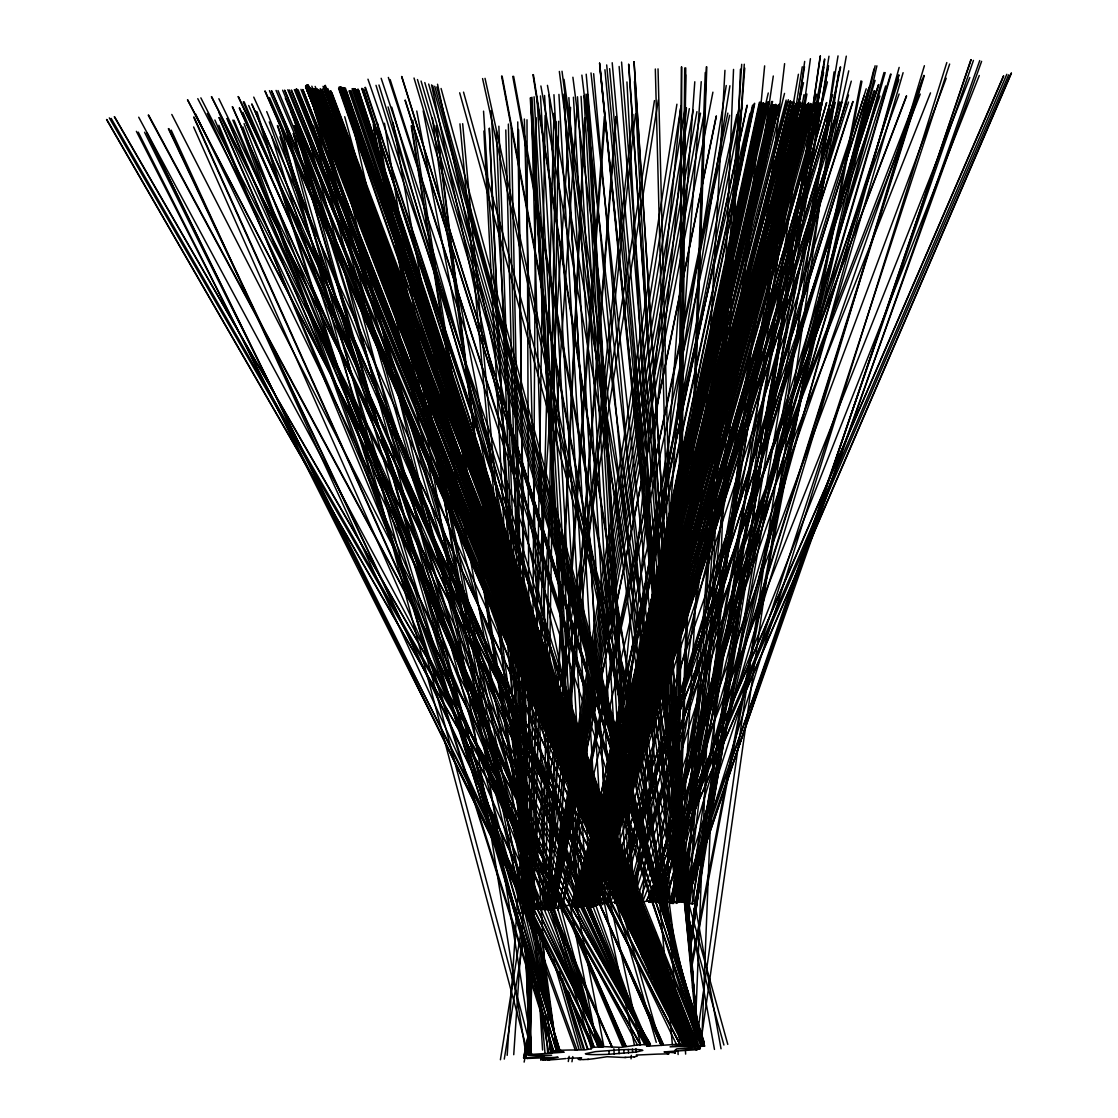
<?xml version="1.0" encoding="UTF-8"?>
<svg xmlns="http://www.w3.org/2000/svg" width="1118" height="1118" viewBox="0 0 1118 1118"><rect width="100%" height="100%" fill="white"/><g stroke="black" fill="none" stroke-linecap="round" stroke-linejoin="round"><path stroke-width="1.5" d="M677.466 902.519L681.337 67.038M681.798 67.024L677.927 902.505L564.031 79.378M279.346 120.688L528.325 1055.182L530.225 1054.693L530.784 965.7M531.134 909.856L536.123 117.614M677.41 901.737L684.705 67.974M678.444 901.681L685.753 67.905M673.721 903.442L685.627 74.808M530.044 1054.735L531.469 965.7M532.378 909.828L545.109 115.475M542.733 909.912L555.981 121.457M545.402 909.731L558.651 121.275M532.014 971.095L529.876 1054.777L526.396 960.641M533.579 910.066L553.969 113.337M676.404 903.4L705.248 72.572M676.949 902.03L706.296 66.94M677.466 902.002L706.814 66.898M694.641 1045.861L733.534 69.428M740.465 69.218L701.573 1045.665L703.11 1046.168L414.023 78.022M547.163 909.13L584.616 118.089M547.596 909.088L585.049 118.047M679.157 901.877L724.953 70.336M686.48 900.912L741.709 64.327M688.129 914.762L744.281 64.229M507.181 1055.322L570.557 107.356M513.735 1054.693L577.112 106.727M546.409 909.759L604.349 116.412M547.275 909.661L605.215 116.328M635.876 902.184L694.795 81.782M631.055 1058.844L631.307 1055.35M642.319 902.072L701.238 81.684M681.854 902.114L744.756 68.1M553.773 910.122L615.878 116.579M554.29 910.094L616.409 116.538M684.677 900.87L764.642 65.878M602.84 904.7L680.471 108.474M608.975 902.31L686.438 107.817M545.766 908.892L632.97 114.371M548.225 908.682L635.415 114.148M687.388 901.094L784.612 63.642M689.806 903.316L804.68 61.42M690.323 942.153L810.424 58.709M674.573 1053.114L675.677 1049.634M690.477 940.993L695.564 903.651L694.571 903.651A47.725 3.242 -3.3 0 0 690.603 903.707L688.59 903.749M695.326 1048.782L695.829 1045.33M698.037 1029.762L834.098 71.873M700.371 1045.47L699.882 1048.936L699.141 1048.908A47.725 3.242 -3.3 0 0 696.835 1048.852A43.406 2.949 -3.3 0 0 694.418 1048.824L676.586 1048.908L693.831 1047.175A37.229 2.529 -3.3 0 0 696.668 1046.895L697.618 1046.797A46.872 3.186 -3.3 0 0 702.202 1046.28L703.11 1046.168L659.243 900.717L650.83 900.898A46.006 3.13 -3.3 0 0 644.639 901.485A37.243 2.529 -3.3 0 0 641.942 901.765L621.161 903.456M700.874 1042.018L838.654 72.013M696.905 1049.662L695.703 1049.746A46.872 3.186 -3.3 0 1 689.876 1050.151L688.744 1050.221A37.243 2.529 -3.3 0 1 685.432 1050.417L664.05 1051.912L674.168 1052.695A47.711 3.242 -3.3 0 1 675.062 1052.96L675.538 1049.592M690.393 947.645L820.221 56.026M675.062 1052.96L675.719 1049.578M690.309 949.35L820.402 55.998M652.199 901.737L773.293 76.01M670.926 903.512L802.263 66.787M673.162 903.484L804.499 66.759M692.028 903.847L824.427 59.24M692.405 903.805L824.818 59.198M690.323 936.213L690.868 932.761M691.399 929.31L691.944 925.858M692.489 922.406L828.983 56.207M528.143 1042.647L525.516 1058.117L527.78 1058.411A47.725 3.242 -3.3 0 0 532.252 1058.257L558.134 1057.265L545.738 1059.165A45.992 3.13 -3.3 0 0 543.11 1059.766L543.851 1056.859M549.204 909.814L676.921 104.212M500.417 1059.738L521.435 928.862M523.923 913.364L654.463 100.578M504.288 1059.081L523.923 936.814M527.794 912.707L658.32 99.921M568.293 1061.527L569.132 1056.356M593.42 906.335L726.253 85.513M571.955 1061.779L572.779 1056.594M562.829 906.824L561.851 906.363A46.872 3.186 -3.3 0 1 562.102 905.943L571.144 905.119A45.992 3.13 -3.3 0 1 576.846 905.077A37.271 2.529 -3.3 0 1 579.278 905.091L597.487 904.853L729.914 85.765M549.79 910.024L681.197 105.679M690.421 941.454L838.039 55.9M550.377 910.234L685.334 107.16M528.115 1042.605L525.125 1057.963L526.005 1057.838A45.992 3.13 -3.3 0 1 531.525 1057.223A37.257 2.529 -3.3 0 1 534.376 1056.943L551.621 1055.21L532.979 1055.28A46.872 3.186 -3.3 0 1 529.066 1055.21L528.325 1055.182L527.514 980.081L529.066 1055.21M550.978 910.164L689.331 108.642M655.889 900.856L798.42 74.277M661.171 903.945L804.01 94.681M664.064 903.316L806.903 94.038M551.817 908.654L693.202 110.151M693.789 911.072L695.536 903.749M678.794 901.094L828.298 65.766M679.073 901.108L828.578 65.78M693.719 911.408L694.362 907.956M694.949 904.532L846.298 56.152M552.082 910.318L696.933 111.646M671.68 902.324L822.974 67.164M672.617 902.31L823.91 67.136M525.222 1058.005L528.409 1040.858L525.167 1057.977L526.005 1057.838M552.907 908.822L700.525 113.17M553.452 908.766L703.921 114.665M525.097 1057.949L528.199 1041.892M691.385 963.464L860.958 80.887M675.216 1053.03L675.873 1049.606M691.357 969.054L861.922 81.335M524.132 1062.1L528.255 1041.026M553.801 909.661L712.907 92.165M581.388 905.873L739.054 107.719M584.323 905.524L742.003 107.37M658.977 903.148L823.575 72.544M671.149 903.134L840.163 67.094M671.625 903.12L840.638 67.08M523.531 1057.949L528.423 1034.024M553.955 909.255L716.191 116.16M523.727 1057.949L528.269 1035.729M554.151 909.255L716.386 116.16M587.663 906.684L754.329 103.401M588.026 906.698L754.706 103.429M561.11 907.97L727.846 113.128M577.223 905.846L747.006 105.372M747.229 105.33L577.447 905.804L809.404 104.868M588.781 906.977L759.779 103.443M589.563 905.3L760.212 103.471M761.288 102.618L589.717 906.908L763.37 103.052M589.969 906.936L761.526 102.646M557.798 909.842L729.649 115.266M579.431 905.622L752.54 105.302M579.921 905.58L753.043 105.26M585.86 905.454L759.401 102.269M586.587 905.426L760.128 102.241M589.172 906.922L762.839 103.024M590.108 906.977L763.776 103.094M583.051 905.776L762.742 103.904M584.099 905.72L763.79 103.834M662.653 902.268L848.744 70.825M524.342 1058.215L528.185 1041.179M557.714 910.01L736.832 114.427M582.31 905.86L763.482 104.016M583.33 905.79L764.502 103.946M585.888 905.72L766.906 102.004M586.601 905.692L768.052 101.878M587.551 905.65L768.988 101.836M618.464 902.995L803.535 82.662M685.851 900.982L875.115 65.78M687.626 901.024L876.903 65.822M794.227 102.241L581.626 905.971L764.908 104.1M582.702 905.86L765.914 104.03M297.598 136.703L553.144 1051.158L560.873 1050.263A46.872 3.186 -3.3 0 1 566.365 1050.095L567.385 1050.068A37.229 2.529 -3.3 0 1 570.292 1050.012L584.784 1049.914L591.436 1048.782M587.509 905.915L771.658 101.486M588.445 905.887L772.594 101.445M580.466 906.991L768.262 92.99M590.835 906.391L775.724 104.281M657.468 901.667L658.516 901.318A45.992 3.13 -3.3 0 0 659.215 900.801L659.243 900.717M778.897 104.421L590.136 906.558L821.297 103.82M779.414 104.337L590.667 906.474L821.828 103.722M561.991 908.892L749.982 113.505M580.326 906.502L772.664 104.743M581.36 906.432L773.684 104.673M578.327 906.936L773.642 104.785M579.739 906.88L774.788 105.092M580.773 906.81L775.822 105.022M592.806 906.67L790.887 101.472L592.75 906.74L793.025 101.542M578.118 905.342L775.431 105.12M579.124 906.991L776.465 105.441M580.158 906.922L777.513 105.372M583.065 905.887L784.529 93.395M590.695 905.678L790.021 101.081M591.129 905.636L790.454 101.025M592.833 906.349L790.761 103.038M776.786 105.483L577.433 905.454L530.687 97.643M578.872 905.398L777.807 105.791M778.855 105.735L579.921 905.342L807.014 104.435M591.38 905.384L790.188 104.184M665.881 903.358L873.941 69.12M621.706 903.707L827.432 81.894M591.995 905.552L795.681 103.82M580.927 905.929L787.114 101.906M581.695 905.846L787.869 101.822M582.716 905.79L790.426 101.976M591.604 905.72L797.749 104.058M576.357 906.964L786.15 100.075M788.344 99.726L578.551 906.628L531.972 97.238M591.911 906.041L800.628 101.99M592.386 905.734L800.474 103.583M592.666 905.58L800.74 103.443M592.163 905.887L803.297 103.653M580.787 906.041L793.389 102.325M585.231 906.488L800.698 93.814M591.757 906.321L804.68 103.918M592.484 906.069L808.188 103.387M576.441 906.46L793.375 105.567M581.164 906.349L797.889 102.604M591.967 906.502L808.691 102.786M592.274 906.488L810.298 103.485M575.546 906.838L794.269 105.958M580.647 906.446L800.74 102.954M591.995 906.642L811.361 103.764M572.584 906.908L792.718 107.412M573.632 906.796L793.417 106.923M574.694 906.936L794.968 106.364M624.836 904.672L851.287 81.139M669.57 902.492L899.151 67.415M579.976 906.824L803.073 103.317M592.177 906.838L814.868 102.646M592.554 906.656L815.246 103.177M817.034 103.303L592.47 906.81L819.76 102.828M580.284 906.894L805.631 104.03M581.444 906.866L807.657 104.267M587.844 905.398L816.741 94.233M649.055 902.016L884.031 72.488M650.229 902.114L885.19 72.586M581.178 905.3L808.747 104.701M592.875 905.482L820.975 102.493M593.197 905.314L822.051 102.968M578.272 905.734L808.174 104.463M579.278 905.44L808.132 104.854M580.396 905.426L809.586 105.148M581.514 905.412L811.025 105.427M582.59 905.356L812.101 105.385M578.481 905.552L809.027 105.288M579.557 905.538L810.173 105.595M580.647 905.538L811.305 105.917M581.737 905.482L812.395 105.861M570.823 906.139L802.85 106.28M574.303 905.929L806.162 106.503M578.789 905.776L811.109 106.909M579.739 905.65L811.333 106.406M579.879 905.72L812.199 106.867M580.829 905.608L812.423 106.35M593.099 905.44L826.537 102.59M593.225 905.496L826.663 102.66M809.823 107.957L576.804 905.748L530.267 98.007M577.866 905.622L810.62 107.426M577.908 905.706L810.927 107.915M578.956 905.58L811.71 107.384M649.265 902.072L890.515 74.179M649.851 902.1L891.088 74.193M660.57 904.28L903.106 72.684M593.392 906.041L830.213 102.912M589.983 905.999L832.686 94.681M593.225 905.762L833.176 102.353M593.392 905.832L833.343 102.409M628.316 904.21L875.087 80.398M593.56 906.223L835.342 102.521M672.729 903.554L924.39 65.724M648.971 902.338L898.704 75.088M649.265 902.352L898.998 75.088M626.373 903.358L873.899 90.921M627.254 903.134L874.779 90.698M593.309 906.349L839.758 102.087M593.518 906.418L839.967 102.143M593.84 906.544L841.924 102.283M615.333 902.072L866.212 88.769M615.291 902.31L869.217 87.134L615.347 902.38M593.504 906.67L846.298 101.822M593.756 906.726L846.55 101.878M628.582 903.484L885.708 85.946M663.91 903.526L923.817 75.437M664.958 902.016L924.348 75.591M684.37 901.723L946.806 62.58M591.995 906.866L848.534 95.128M594.594 905.468L848.548 102.059M594.175 905.594L852.796 101.528M594.469 905.65L853.09 101.584M615.054 903.498L878.469 84.772M615.263 903.302L878.692 84.577M631.908 903.512L898.844 79.671M676.278 903.204L949.643 64.047M594.622 905.79L864.256 95.603M659.005 903.009L676.027 901.667A44.329 3.019 -3.3 0 1 680.638 901.415A48.493 3.298 -3.3 0 1 683.042 901.29L686.522 901.387L970.899 59.687M686.522 901.387L971.137 59.659M682.553 902.184L973.429 60.428M544.186 1056.58L542.887 1059.864M597.166 905.007L879.88 96.078M634.842 904.714L922.546 78.945M684.034 902.352L979.731 60.568M680.373 901.471L981.604 61.364M608.513 902.128L899.124 93.996M638.937 902.631L946.205 78.232M540.805 1059.962L542.048 1056.692M599.569 905.007L906.363 96.022M541.056 1059.948L542.286 1056.692M599.807 905.007L906.614 96.008M606.152 902.072L917.151 94.848M604.628 903.917L920.226 94.052M610.414 902.589L930.511 92.878M652.926 901.695L979.284 75.493M642.459 902.212L969.795 77.533M655.036 902.268L1011.203 73.173M655.274 902.268L1011.441 73.159M650.438 901.08L1006.815 74.291M651.836 901.052L1008.688 74.822M646.372 901.206L1003.461 75.968M646.595 901.192L1003.685 75.954M516.292 913.448L517.76 913.015A45.992 3.13 -3.3 0 1 524.16 912.456A37.229 2.529 -3.3 0 1 527.347 912.204L530.491 911.981M655.525 985.084C683.224 976.601 669.64 955.289 645.673 963.968M685.32 1044.24L685.096 1044.352A46.872 3.186 -3.3 0 1 682.972 1044.841L670.073 1046.839L695.955 1045.847A47.725 3.242 -3.3 0 1 700.427 1045.693L701.629 1045.679L651.962 900.801M639.692 949.657L643.996 948.679L639.775 949.895M238.413 96.637L685.46 1044.24L678.598 1044.198A47.711 3.242 -3.3 0 0 673.93 1044.519L646.609 1046.294L649.963 1045.204A37.243 2.529 -3.3 0 0 649.949 1044.911A45.992 3.13 -3.3 0 0 648.971 1044.491L639.482 1044.799A47.725 3.242 -3.3 0 0 635.876 1045.218L621.161 1047.384L609.534 1046.881A37.257 2.529 -3.3 0 0 607.829 1046.783L607.186 1046.755A46.872 3.186 -3.3 0 0 603.496 1046.658L593.56 1047.342A46.872 3.186 -3.3 0 0 591.688 1047.832L591.115 1048.74M621.007 903.078L620.49 902.505A37.243 2.529 -3.3 0 0 619.512 902.338A45.992 3.13 -3.3 0 0 616.619 902.072L606.557 902.603A47.725 3.242 -3.3 0 0 603.972 903.023L597.487 904.853M662.583 999.268L670.828 996.571L662.499 999.017M626.765 919.569L629.378 919.122L627.659 919.499M699.141 1048.908L697.087 1049.62M530.225 1054.693L532.503 1054.358A45.992 3.13 -3.3 0 1 539.463 1053.897A37.243 2.529 -3.3 0 1 542.775 1053.701L564.157 1052.192L560.957 1051.912M697.003 1049.648L695.703 1049.746M668.899 1053.757L667.334 1053.841A45.992 3.13 -3.3 0 1 660.822 1054.036A37.243 2.529 -3.3 0 1 657.915 1054.092L636.296 1055.071L637.414 1055.923A37.229 2.529 -3.3 0 1 636.799 1056.189L636.519 1056.272A46.872 3.186 -3.3 0 1 634.647 1056.762L624.71 1057.46A45.992 3.13 -3.3 0 1 620.378 1057.335A37.243 2.529 -3.3 0 1 618.673 1057.237L607.046 1056.72L593.938 1058.69A43.406 2.949 -3.3 0 1 591.478 1058.998A47.711 3.242 -3.3 0 1 588.725 1059.319L583.596 1059.571M593.56 1047.342L594.273 1047.217L147.101 133.028M633.934 1056.887L634.647 1056.762M313.99 98.035L594.035 1047.245L528.856 909.968L534.949 909.13A45.992 3.13 -3.3 0 1 541.951 908.766L563.067 908.012M636.156 1052.052L642.836 1050.403L641.089 1049.83A28.789 1.956 -3.3 0 0 619.037 1049.844L595.587 1051.619L585.371 1053.715L587.118 1054.274A28.789 1.956 -3.3 0 0 609.17 1054.274L636.156 1052.052L635.96 1048.572M702.202 1046.28L703.082 1046.155M606.557 902.603L607.535 902.478M567.399 1058.369L581.598 1057.824L578.244 1058.9A37.243 2.529 -3.3 0 0 578.258 1059.207L578.341 1059.277A46.872 3.186 -3.3 0 0 579.236 1059.626L579.962 1059.682M565.987 1058.55L556.485 1059.417A43.406 2.949 -3.3 0 1 553.144 1059.668A47.725 3.242 -3.3 0 1 549.609 1059.92L547.792 1059.99M517.76 913.015L516.684 913.126L559.699 1050.305L293.573 133.461M639.482 1044.799L640.684 1044.687L106.797 119.542M587.523 1059.431L588.739 1059.319M655.26 900.759L650.83 900.898L652.171 900.801M525.278 947.044L531.302 1054.442L532.503 1054.358M652.912 962.877L652.06 962.933M533.579 909.213L534.949 909.13M678.598 1044.198L679.982 1044.114L187.656 99.837M548.058 1059.99L549.609 1059.92M559.503 1050.333L560.873 1050.263M667.334 1053.841L668.704 1053.785M569.649 905.175L571.144 905.119M650.83 900.898L655.05 900.759M582.226 1059.612L583.135 1059.584M581.318 1059.64L580.41 1059.668M683.042 901.29L684.621 901.248M700.427 1045.693L701.629 1045.679L367.962 79.196M526.592 1058.439L527.78 1058.411M624.71 1057.46L626.024 1057.446M520.08 913.713A47.725 3.242 -3.3 0 1 517.103 913.741L516.111 913.755L552.991 1051.074L256.078 111.381M602.42 1046.658L603.496 1046.658M560.174 1051.912L554.039 1051.423A47.725 3.242 -3.3 0 1 553.144 1051.158M694.571 903.651L695.564 903.665M516.111 913.727L517.103 913.741M547.401 1059.976L545.486 1059.934M545.179 1059.934L542.747 1059.864M615.794 902.044L616.633 902.072M532.685 910.248L532.084 910.22A46.872 3.186 -3.3 0 1 529.359 910.024L528.856 909.968M686.731 901.401L688.143 901.541L693.426 990.744M648.943 971.137L649.488 971.863M650.075 972.744L651.906 976.098M114.539 116.733L650.48 1044.268M114.316 116.761L650.257 1044.282M111.185 118.424L646.134 1044.408M109.312 117.893L644.848 1044.533M106.559 119.556L640.46 1044.687L437.543 84.241M570.096 905.133L648.692 1044.422L148.652 115.154M562.228 905.846L640.46 1044.687M148.205 115.168L648.244 1044.436M138.716 117.222L637.47 1044.967M187.489 99.837L679.814 1044.114L593.644 73.69M197.774 98.663L684.426 1044.086M607.284 902.492L679.814 1044.114M171.795 114.469L647.797 1044.45M136.396 131.351L603.818 1046.462M200.849 97.867L682.874 1044.17M211.637 96.693L687.402 1044.156M211.386 96.693L687.165 1044.156M138.269 132.148L598.563 1046.909M533.719 909.2L602.658 1046.644L168.832 128.64M144.571 132.273L599.276 1046.783M616.032 902.03L685.46 1044.24L238.12 96.637M146.863 133.042L594.035 1047.245M195.454 113.77L647.35 1044.464M218.862 98.719L676.404 1044.31M207.305 113.407L647.112 1044.464M168.357 128.668L602.183 1046.672M219.156 113.044L646.889 1044.478M171.18 130.135L592.274 1047.538M652.381 977.09L653.191 978.907M253.744 97.112L684.873 1044.226M239.518 107.929L663.393 1044.505M239.308 108.125L663.17 1044.701M194.183 117.264L612.412 1047.3M193.652 117.11L611.895 1047.147M193.61 126.977L601.694 1046.7M232.53 106.713L638.392 1023.431M232.292 106.755L637.442 1021.88M248.713 105.511L661.73 1045.092M269.466 97.573L684.565 1044.226M265.204 91.187L664.288 1002.511M264.91 91.131L661.884 997.661M219.296 117.628L564.52 905.692M577.838 936.059L626.15 1046.35M219.002 117.614L564.241 905.678M574.736 929.645L625.856 1046.336M661.255 1045.428L251.774 103.932L661.213 1045.386M242.913 112.317L646.442 1044.491M269.452 90.656L658.46 991.135L278.019 90.558M271.702 90.893L661.66 997.731M271.45 90.837L658.656 991.261M244.115 101.78L646.344 1039.181M647.727 1042.395L649.111 1045.61M243.235 102.004L638.574 1023.361M227.471 118.536L564.618 906.544M573.548 927.409L624.361 1046.182M226.898 118.508L564.045 906.53M568.852 917.752L623.788 1046.155M214.88 119.989L612.161 1047.3M276.062 90.432L651.934 976.685M285.314 98.035L684.272 1044.212M233.969 120.227L564.464 905.86M572.584 925.173L623.383 1045.917M232.81 120.129L563.304 905.762M566.686 913.811L622.223 1045.819M282.658 90.195L650.872 974.924M284.824 90.362L651.794 976.727M284.657 90.306L651.612 976.671M218.848 125.286L601.218 1046.741M287.787 89.789L648.594 969.907M308.191 85.527L700.734 1045.568M289.282 89.957L645.24 961.969M307.24 85.206L697.129 1045.791M645.184 961.969L291.337 90.055L648.468 970.061M266.713 111.562L645.98 1044.505M307.296 85.681L695.983 1045.833L308.177 84.758M307.31 86.17L694.865 1045.875L307.073 84.8M301.259 98.468L683.964 1044.198M315.15 86.435L701.657 1045.372M311.838 86.198L698.149 1045.665M307.478 86.645L693.747 1045.917L309.826 88.252M306.891 85.806L693.747 1045.931L308.973 87.428M306.29 85.331L693.747 1045.931M306.667 86.31L692.643 1045.987L307.827 87.106M305.801 85.848L692.643 1045.987M305.577 86.352L691.567 1046.029L308.414 87.567M296.703 88.895L667.614 1009.442M296.172 88.993L665.126 1004.691M294.355 89.594L646.358 965.002M306.695 86.799L691.567 1046.029M306.975 87.274L690.477 1046.085L305.605 86.841M305.899 87.33L689.401 1046.141L310.343 88.448M295.949 89.733L646.162 965.016M309.868 87.861L692.587 1045.945M309.239 88.015L690.449 1046.071L312.369 88.685M297.025 90.223L646.4 964.778M647.699 968.02L649.642 972.87M310.986 88.28L691.469 1045.987M298.157 89.817L644.862 961.983M300.966 89.398L644.08 959.929M314.927 89.398L690.239 1046.001M314.032 89.077L689.247 1046.099M303.132 90.069L644.178 959.705M302.754 89.524L640.684 951.963M317.26 89.761L689.093 1046.057M316.045 89.468L688.143 1046.155M325.282 85.303L697.339 1045.721M324.583 85.793L696.221 1045.763M323.032 86.352L695.172 1045.805M317.302 98.901L683.657 1044.198M306.625 88.937L644.164 959.705M244.059 123.595L600.729 1046.769M323.731 86.757L694.012 1045.847M320.111 90.111L687.947 1046.113M318.532 89.859L687.039 1046.21M307.702 89.23L643.786 959.873M324.625 87.148L692.867 1045.903M311.139 90.879L643.018 957.93M309.812 89.328L639.65 950.09M640.894 953.347L642.766 958.238M321.746 90.251L685.935 1046.28M313.319 88.797L643.898 959.649M290.568 110.808L645.533 1044.519M331.836 92.64L691.357 1045.218M329.642 92.976L689.163 1045.554M314.703 89.049L639.664 949.853L317.372 90.726M640.907 953.123L642.752 958.028M327.574 90.726L684.775 1046.336M317.526 89.119L636.184 941.845M317.246 89.272L631.628 930.567M330.886 90.81L686.256 1046.155M330.131 90.893L685.502 1046.238M320.251 88.657L642.92 957.791M333.471 99.32L683.35 1044.184M653.583 979.843L654.128 981.408M322.305 88.881L639.328 949.769M327.979 91.634L643.06 957.427M327.546 91.676L640.824 952.55M325.114 91.089L622.964 908.766M624.151 912.05L627.142 920.24M324.975 91.173L622.824 908.85M341.214 87.232L688.8 1046.127M340.193 86.911L687.277 1046.252M339.145 86.98L686.214 1046.308L341.535 87.274M327.812 88.532L639.608 949.517M622.726 908.613L327.169 91.159L622.656 908.682M242.872 126.921L577.056 1050.04M241.097 126.893L575.267 1049.998M342.555 87.581L687.71 1046.182M327.239 89.664L622.782 909.004M340.487 87.33L685.18 1046.364L343.198 87.623M269.256 121.876L600.254 1046.797M344.358 87.931L686.634 1046.238M342.164 87.693L681.798 1039.852M682.972 1043.15L684.146 1046.434L345.336 87.973M344.316 88.043L676.138 1026.743M314.465 110.053L645.072 1044.533M339.103 88.28L640.838 952.312M338.586 88.364L637.442 944.151M346.342 91.229L649.782 972.562M345.406 91.257L645.994 964.331M342.807 88.35L640.39 952.396L358.221 89.272M342.276 88.434L637.036 944.235M353.092 88.615L669.822 1013.621M352.086 88.685L666.552 1007.094M354.518 88.699L668.34 1012.056M353.498 88.769L663.952 1002.203L355.258 88.811M351.094 90.698L656.224 987.39M349.948 90.837L652.744 979.158M348.998 90.865L649.544 972.59M362.12 88.406L685.32 1046.071M361.659 88.49L684.859 1046.168M354.21 88.867L660.724 995.579M277.837 125.621L541.154 909.842M568.936 992.56L587.816 1048.81M277.362 125.635L540.693 909.856M567.902 990.925L587.355 1048.824M381.154 78.288L703.865 1045.889M358.599 90.432L652.646 978.935M357.872 90.46L649.726 972.325M355.161 89.678L638.099 945.968M354.63 89.664L637.022 944.291M354.224 89.622L636.058 942.586M365.46 87.414L672.896 1020.119M364.957 87.456L671.848 1018.498M356.712 90.097L636.282 942.46M356.474 90.069L636.03 942.432M294.425 120.157L599.765 1046.839M357.788 89.23L637.302 944.067M388.351 77.435L702.481 1045.917M363.671 89.3L643.94 960.572M363.294 89.286L640.894 952.229M390.154 79.588L698.652 1045.707M405.205 100.033L704.074 1042.004M405.093 100.55L703.963 1042.535M271.73 136.55L559.88 1050.179M257.042 111.828L553.941 1051.535M294.998 125.551L540.385 908.85M562.312 978.837L584.239 1048.838M294.062 125.565L539.449 908.864M559.279 972.199L583.303 1048.866M401.809 76.541L704.675 1046.155M401.614 76.555L704.48 1046.155M378.946 84.996L662.974 1000.764M375.997 85.331L653.82 981.087M279.961 136.815L556.457 1050.668M319.58 118.438L599.29 1046.867M417.475 79.546L702.984 1046.113L421.067 81.055M311.083 98.677L591.143 1047.873M289.017 136.494L556.373 1050.571M293.182 133.503L559.307 1050.347M424.798 82.564L702.845 1046.057L432.666 85.555M391.747 107.188L659.913 1042.577M388.086 106.951L656.266 1042.339M315.723 125.929L541.056 909.521M558.916 971.598L581.108 1048.782M313.501 125.943L538.82 909.535M553.298 959.873L578.872 1048.81M428.669 84.06L702.761 1046.015M434.734 86.296L702.649 1045.973L436.803 87.036M463.537 92.123L727.79 1044.38M459.68 92.794L684.244 902.03M687.975 915.488L723.919 1045.037M441.079 88.504L702.523 1045.931M344.707 116.705L598.815 1046.895M313.319 131.281L558.916 1050.389M307.562 133.992L552.921 1051.311M283.902 120.842L528.381 1038.454M333.388 129.059L558.539 1050.431M485.03 78.344L687.36 996.641M482.571 78.567L677.396 962.794M353.358 126.837L558.161 1050.473M431.562 84.898L634.479 1045.344M373.244 124.601L557.77 1050.515M423.205 110.92L603.594 1045.162M416.762 111.031L597.152 1045.274M502.122 76.136L658.334 902.142M501.591 76.164L657.803 902.17M376.277 128.388L524.943 912.595M544.787 1017.282L551.621 1053.31M373.705 128.472L522.385 912.693M536.696 988.186L549.05 1053.394M513.623 76.303L676.362 960.641M512.757 76.387L674.224 953.864M547.443 85.359L721.04 1048.796M540.888 85.974L687.863 901.723M692.196 925.774L714.472 1049.425M393.047 122.379L532.741 911.338M533.663 916.494L557.393 1050.571M533.384 74.626L671.555 945.185M532.951 74.668L669.752 936.605M384.466 123.287L528.339 1025.472M377.535 123.483L526.089 1055.001M412.752 120.143L535.117 909.311M537.786 926.543L557.016 1050.613M411.704 125.775L534.152 908.962M411.186 125.803L533.635 908.99M432.373 117.907L537.744 908.752M541.196 934.704L556.652 1050.654M572.891 77.24L679.213 902.338M562.019 71.245L676.558 959.37M559.349 71.44L672.1 945.716M436.663 125.677L533.649 909.689M549.064 1034.304L551.426 1053.338M436.202 125.677L533.188 909.703M547.96 1029.119L550.964 1053.352M581.877 75.102L680.429 902.058M591.003 72.95L681.687 902.03M684.272 901.22L697.939 1030.461M699.533 1045.568L699.812 1048.95M599.625 63.153L698.303 1033.312M599.555 63.167L697.87 1029.86M600.24 70.797L682.958 902.002M604.922 69.721L683.587 901.849M606.683 64.942L696.137 1026.226M697.911 1045.344L698.233 1048.824M462.67 123.693L534.628 909.898M544.326 1015.996L547.68 1052.513M459.959 123.846L531.916 910.038M540.19 1000.484L544.969 1052.667M609.617 68.645L684.216 901.709M586.195 74.193L672.365 1044.603M612.203 62.748L697.562 1030.209M619.134 66.479L685.516 901.681M621.58 62.077L695.564 1012.754M695.969 1017.967L696.374 1023.194M628.763 64.313L686.829 901.653M689.247 936.465L689.485 939.945M690.337 952.131L690.812 959.104M691.539 969.544L692.14 978.25M692.629 985.21L692.992 990.436M628.582 64.355L686.648 901.695M690.393 955.666L690.631 959.146M691.469 971.332L691.958 978.292M692.559 986.998L692.797 990.478M634.088 61.714L694.655 1002.692M694.879 1006.172L695.326 1013.146L694.781 1006.172M633.99 61.7L694.558 1002.678M491.054 110.752L550.084 1049.592M483.549 111.185L542.579 1050.026M693.719 995.803L694.124 1002.539M587.733 94.695L634.409 904.169M587.285 94.387L633.99 904.546M585.986 94.136L632.662 903.61M583.917 95.896L630.496 903.637M581.053 96.344L627.631 904.085M577.517 96.791L624.096 904.518M632.425 1049.005L632.62 1052.485M573.422 97.224L619.889 903.218M628.33 1049.439L628.526 1052.918M568.88 97.629L615.361 903.624M623.788 1049.844L623.998 1053.324M563.933 94.136L610.596 903.61M564.045 97.993L610.428 902.24M618.855 1048.474L619.162 1053.701M558.93 94.401L605.439 902.561M613.866 1048.796L614.173 1054.008M553.941 94.709L600.548 904.56M608.975 1050.794L609.17 1054.274M549.106 95.086L595.88 906.293M544.578 95.491L591.352 906.698M540.483 95.924L587.146 905.398M536.947 96.358L583.624 905.832M534.083 96.805L580.759 906.279M530.715 98.328L577.279 906.055M634.451 81.53L677.648 902.45M685.446 1050.599L685.627 1054.092M626.946 81.949L670.143 902.883M677.941 1051.032L678.123 1054.512M483.898 131.002L523.49 913.266M525.069 946.359L530.617 1054.386M489.418 128.346L524.915 913.182M526.564 949.797L531.302 1054.442M489.237 128.388L524.733 913.224M526.382 949.839L531.12 1054.484M496.42 130.638L524.691 913.56M525.893 946.68L526.019 950.174M498.866 126.222L526.047 913.196M527.5 955.065L530.938 1054.526M658.027 68.869L679.395 901.36M655.33 69.009L676.725 903.246M531.805 118.522L552.012 909.367M524.356 119.011L544.564 909.856M508.369 124.07L527.347 913.168M528.437 958.559L530.757 1054.567M505.797 129.968L525.418 913.42M526.592 960.53L528.954 1054.763M511.317 127.773L527.095 912.33M517.746 121.918L528.632 913.14M529.247 958.545L530.575 1054.609M518.445 129.534L526.871 913.699M518.375 129.562L526.802 913.713M527.836 980.472L528.325 1055.182M526.997 119.766L529.876 913.378M530.058 962.207L530.393 1054.651M628.176 920.198L628.176 920.198M634.87 934.438L633.613 934.704L637.008 933.879L634.87 934.438M677.131 1012.559L670.101 1014.445L678.137 1012.489L677.131 1012.559M686.69 1028.378L682.735 1029.371L687.752 1028.322L686.69 1028.378M652.241 932.398L651.347 932.482L656.322 932.845L652.241 932.398"/></g></svg>
